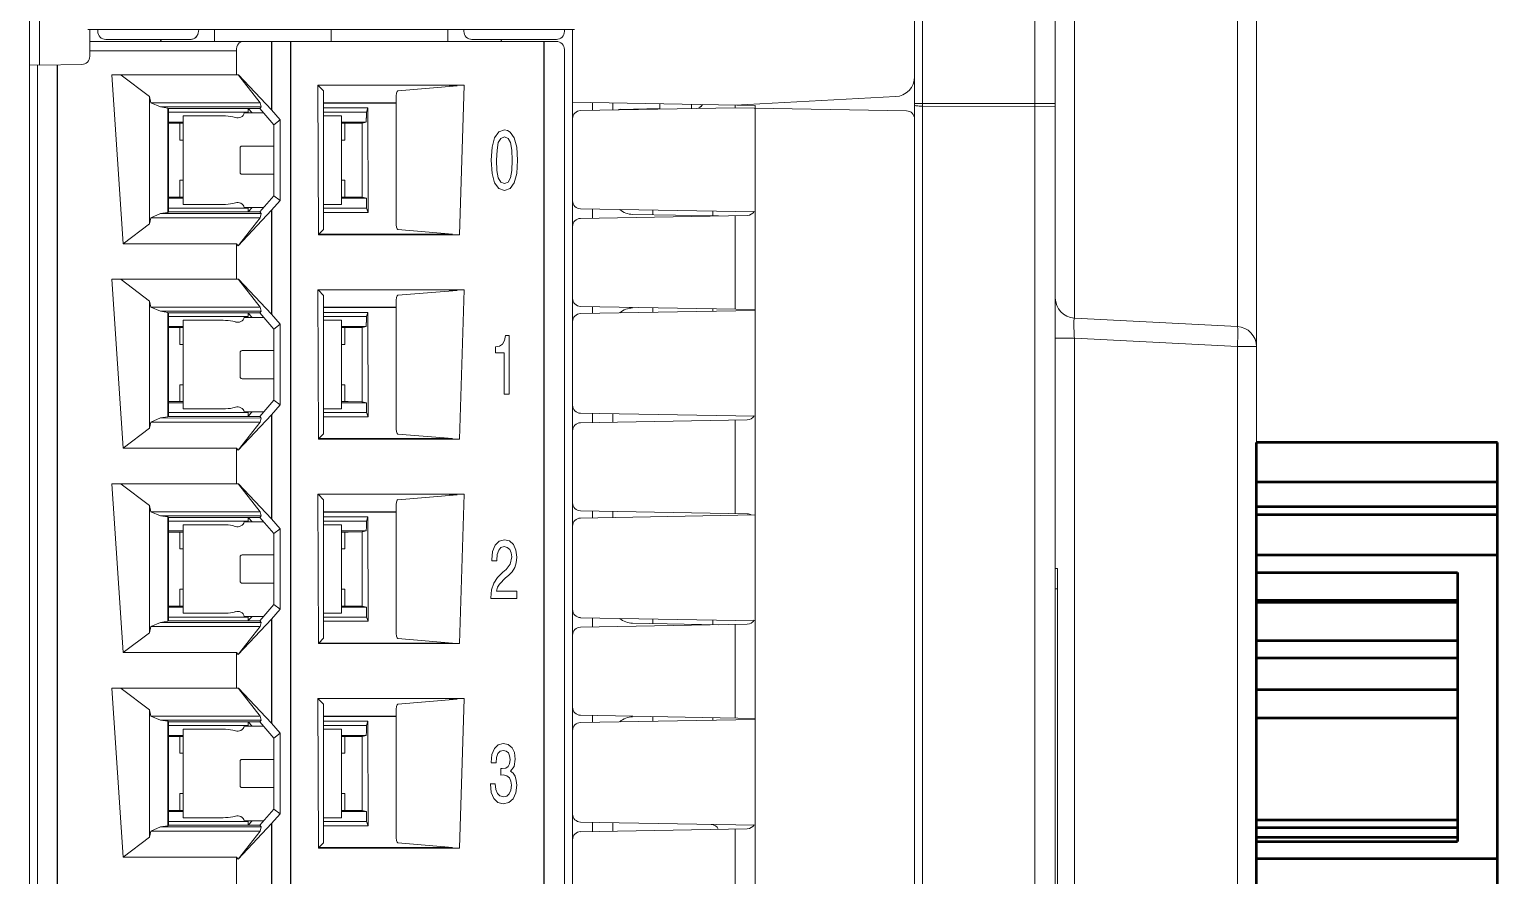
# Model space of a CAD drawing. Header units: inches. Extents: x 0 to 316, y -1 to 150.
# Drawn here: x 190.104 to 191.541, y 75.633 to 76.461 of the extents above; entities that cross this region are included whole.
import ezdxf
from ezdxf.enums import TextEntityAlignment as Align

# ---------------------------------------------------------------- set-up
doc = ezdxf.new("R2010")
doc.units = ezdxf.units.IN
doc.header["$MEASUREMENT"] = 0
doc.linetypes.add('DASHED', pattern=[0.75, 0.5, -0.25])
doc.styles.add('Calibri', font='calibri.ttf')

# ---------------------------------------------------------------- blocks, each defined once
blk = doc.blocks.new('AB 5069-ECR')
at = {"color": 7, "linetype": 'Continuous', "lineweight": 0}
for p, q in [((0, -2.5097), (0, 2.5097)), ((0.0077, 2.5097), (0.0077, 1.1933)), ((0.1378, -2.4494), (0.1378, 2.4494)), ((0.1565, 2.4491), (0.1565, 0.9833)), ((0.1177, 2.3802), (0.1177, 1.0416)), ((0.1177, 1.1931), (0.1177, 2.3802)), ((0.316, 2.3198), (0.316, 0.9749)), ((0.3346, 2.3198), (0.3346, -2.3198)), ((0.1378, 1.1931), (0, 1.1932)), ((0.0077, 1.1905), (0.0077, 1.1932)), ((0.0077, -2.4126), (0.0077, 1.1905)), ((0.1177, 1.1903), (0.0077, 1.1905)), ((0.1378, 1.1904), (0.1177, 1.1903)), ((0.1177, 1.1903), (0.1177, -2.4145)), ((0.316, 0.9749), (0.1565, 0.9833)), ((0.1378, 0.9636), (0.1565, 0.9636)), ((0.1565, 0.9636), (0.1565, -0.9636)), ((0.316, 0.9553), (0.1565, 0.9636)), ((0.316, 0.9553), (0.316, 0.1761)), ((0.3346, 0.9553), (0.316, 0.9553)), ((0.1398, 0.7382), (0.1378, 0.7382)), ((0.1398, 0.7382), (0.1398, -0.7382)), ((0.1398, 0.7185), (0.1378, 0.7185))]:
    blk.add_line(p, q, dxfattribs=at)
for centre, start, end in [((0.1575, 1.0029), 179.9976, 266.9999), ((0.315, 0.9553), 0, 87)]:
    blk.add_arc(centre, 0.0197, start, end, dxfattribs=at)
blk.add_open_spline([(0.1178, 1.1931), (0.1177, 1.1922), (0.1177, 1.1913), (0.1178, 1.1903)], degree=3, dxfattribs=at)
for points, knots in [([(0.0077, 1.1905), (0.0067, 1.1905), (0.0049, 1.1906), (0.0024, 1.1908), (0.001, 1.191), (0, 1.1914), (0, 1.1916)], [0, 0, 0, 0, 0.374896, 0.69364, 0.909185, 1, 1, 1, 1]), ([(0.1565, 0.9833), (0.1563, 0.9833), (0.1562, 0.9825), (0.1561, 0.9817), (0.156, 0.9797), (0.156, 0.9774), (0.156, 0.9744), (0.1562, 0.9698), (0.1563, 0.9661), (0.1565, 0.9636)], [0, 0, 0, 0, 0.020685, 0.07725, 0.169195, 0.293295, 0.444678, 0.61752, 1, 1, 1, 1]), ([(0.316, 0.9749), (0.3161, 0.9749), (0.3162, 0.9742), (0.3164, 0.9732), (0.3164, 0.9713), (0.3164, 0.969), (0.3164, 0.966), (0.3163, 0.9614), (0.3161, 0.9578), (0.316, 0.9553)], [0, 0, 0, 0, 0.021692, 0.0791, 0.17158, 0.295525, 0.446445, 0.618727, 1, 1, 1, 1])]:
    blk.add_open_spline(points, degree=3, knots=knots, dxfattribs=at)
blk = doc.blocks.new('AB 5069-Module Base')
at = {"color": 7, "linetype": 'Continuous', "lineweight": 0}
for p, q in [((0.8661, -0.0427), (0.8661, 2.5228)), ((0, -2.5441), (0, 1.5018)), ((0.01, 1.4862), (0.01, 1.2339)), ((0.5335, 1.261), (0.0571, 1.261)), ((0.0591, 1.2346), (0.0591, 1.261)), ((0.0669, 1.2591), (0.0669, 1.261)), ((0.0748, 1.2512), (0.1575, 1.2512)), ((0.1654, 1.2589), (0.1649, 1.2565)), ((0.1654, 1.2589), (0.1659, 1.261)), ((0.1811, 1.2492), (0.1811, 1.261)), ((0.2953, 1.2492), (0.2953, 1.261)), ((0.4094, 1.2492), (0.4094, 1.261)), ((0.4252, 1.261), (0.4252, 1.2591)), ((0.4331, 1.2512), (0.5157, 1.2512)), ((0.5236, 1.2591), (0.5236, 1.261)), ((0.5315, -2.7444), (0.5315, 1.261)), ((0.0591, 1.2492), (0.5157, 1.2492)), ((0.2028, 1.2402), (0.0591, 1.2402)), ((0.2027, 1.241), (0.2028, 1.2402)), ((0.2028, 1.2402), (0.2028, 1.2165)), ((0.5236, 1.2413), (0.5236, -2.3752)), ((0.01, 1.226), (0, 1.2262)), ((0.0079, -2.3752), (0.0079, 1.226)), ((0.01, 1.226), (0.01, 1.2339)), ((0.0513, 1.2267), (0.01, 1.226)), ((0.0806, 1.2165), (0.2028, 1.2165)), ((0.0917, 1.0513), (0.0806, 1.2165)), ((0.0898, 1.2162), (0.1175, 1.1953)), ((0.2028, 1.2165), (0.2048, 1.2166)), ((0.2259, 1.1892), (0.2046, 1.2162)), ((0.2048, 1.2166), (0.2368, 1.1823)), ((0.1175, 1.0708), (0.1175, 1.1953)), ((0.1175, 1.1953), (0.1189, 1.1892)), ((0.2824, 1.2063), (0.4254, 1.2063)), ((0.2828, 1.0601), (0.2824, 1.2063)), ((0.2829, 1.2059), (0.2879, 1.2008)), ((0.2879, 1.2008), (0.2879, 1.0653)), ((0.3588, 1.1931), (0.3588, 1.073)), ((0.3604, 1.2009), (0.4186, 1.2057)), ((0.4186, 1.2057), (0.4108, 1.2059)), ((0.4186, 1.2057), (0.4186, 1.2057)), ((0.4254, 1.2063), (0.421, 1.0601)), ((0.6906, 1.187), (0.8475, 1.1952)), ((0.2259, 1.1892), (0.1189, 1.1892)), ((0.1189, 1.1892), (0.1283, 1.1852)), ((0.134, 1.1852), (0.1283, 1.1852)), ((0.1283, 1.1852), (0.1355, 1.1841)), ((0.2269, 1.1852), (0.134, 1.1852)), ((0.1361, 1.1836), (0.1355, 1.1841)), ((0.1355, 1.1841), (0.1355, 1.082)), ((0.1361, 1.1836), (0.2256, 1.1836)), ((0.1361, 1.0824), (0.1361, 1.1836)), ((0.2142, 1.18), (0.1361, 1.18)), ((0.2292, 1.1793), (0.2104, 1.1793)), ((0.2179, 1.1793), (0.2142, 1.1835)), ((0.2142, 1.1835), (0.2142, 1.18)), ((0.2256, 1.1836), (0.2269, 1.1852)), ((0.2391, 1.1677), (0.2256, 1.1836)), ((0.2269, 1.1852), (0.2259, 1.1892)), ((0.2454, 1.1725), (0.2368, 1.1823)), ((0.3588, 1.1892), (0.2879, 1.1892)), ((0.3588, 1.1888), (0.2879, 1.1888)), ((0.2879, 1.1842), (0.3313, 1.1842)), ((0.3298, 1.18), (0.2879, 1.18)), ((0.3298, 1.18), (0.3313, 1.1842)), ((0.3298, 1.1743), (0.3298, 1.18)), ((0.3313, 1.1842), (0.3315, 1.082)), ((0.5315, 1.1898), (0.7102, 1.1867)), ((0.5392, 1.1816), (0.6906, 1.1843)), ((0.5512, 1.1818), (0.5512, 1.1894)), ((0.5709, 1.1891), (0.5709, 1.1822)), ((0.5786, 1.1828), (0.6169, 1.1835)), ((0.6169, 1.183), (0.6169, 1.1883)), ((0.648, 1.1835), (0.648, 1.1878)), ((0.6579, 1.1862), (0.6577, 1.1861)), ((0.6906, 1.1843), (0.6906, 1.1867)), ((0.6906, 1.1843), (0.8584, 1.1813)), ((0.7102, -2.3206), (0.7102, 1.1867)), ((0.1504, 1.1704), (0.1361, 1.1704)), ((0.1361, 1.1693), (0.1441, 1.1693)), ((0.1504, 1.1693), (0.1472, 1.1693)), ((0.1472, 1.1693), (0.1472, 1.1528)), ((0.1504, 1.1761), (0.1506, 1.1764)), ((0.1504, 1.09), (0.1504, 1.1761)), ((0.1896, 1.1764), (0.1506, 1.1764)), ((0.2391, 1.1677), (0.2454, 1.1725)), ((0.2391, 1.0983), (0.2391, 1.1677)), ((0.2454, 1.1725), (0.2453, 1.0937)), ((0.3053, 1.1764), (0.2879, 1.1764)), ((0.3053, 1.1764), (0.3055, 1.1761)), ((0.3055, 1.1761), (0.3055, 1.09)), ((0.3296, 1.1704), (0.3055, 1.1704)), ((0.3087, 1.1693), (0.3055, 1.1693)), ((0.3087, 1.1693), (0.3087, 1.1528)), ((0.3118, 1.1693), (0.3255, 1.1694)), ((0.3255, 1.1694), (0.3296, 1.1704)), ((0.3255, 1.0968), (0.3255, 1.1694)), ((0.1472, 1.1528), (0.1504, 1.1528)), ((0.3055, 1.1528), (0.3087, 1.1528)), ((0.4553, 1.155), (0.4528, 1.1458)), ((0.4593, 1.1607), (0.4553, 1.155)), ((0.4576, 1.143), (0.4589, 1.1502)), ((0.4589, 1.1502), (0.4613, 1.1544)), ((0.4649, 1.1626), (0.4593, 1.1607)), ((0.4613, 1.1544), (0.4649, 1.1559)), ((0.4678, 1.1621), (0.4649, 1.1626)), ((0.4649, 1.1559), (0.4684, 1.1544)), ((0.4704, 1.1606), (0.4678, 1.1621)), ((0.4684, 1.1544), (0.4708, 1.1502)), ((0.4744, 1.155), (0.4704, 1.1606)), ((0.4708, 1.1502), (0.4721, 1.143)), ((0.4769, 1.1458), (0.4744, 1.155)), ((0.2063, 1.145), (0.2063, 1.1212)), ((0.2391, 1.1469), (0.2082, 1.1469)), ((0.4528, 1.1458), (0.452, 1.133)), ((0.4572, 1.133), (0.4576, 1.143)), ((0.4721, 1.143), (0.4725, 1.133)), ((0.4777, 1.133), (0.4769, 1.1458)), ((0.452, 1.133), (0.4528, 1.1201)), ((0.4575, 1.1229), (0.4572, 1.133)), ((0.4589, 1.1159), (0.4575, 1.1229)), ((0.4721, 1.1229), (0.4708, 1.1159)), ((0.4725, 1.133), (0.4721, 1.1229)), ((0.4769, 1.1201), (0.4777, 1.133)), ((0.1472, 1.1134), (0.1504, 1.1134)), ((0.1472, 1.1134), (0.1472, 1.0969)), ((0.2391, 1.1193), (0.2082, 1.1193)), ((0.3087, 1.1134), (0.3055, 1.1134)), ((0.3087, 1.0969), (0.3087, 1.1134)), ((0.4528, 1.1201), (0.4553, 1.1109)), ((0.4553, 1.1109), (0.4593, 1.1053)), ((0.4613, 1.1116), (0.4589, 1.1159)), ((0.4649, 1.1103), (0.4613, 1.1116)), ((0.4684, 1.1116), (0.4649, 1.1103)), ((0.4708, 1.1159), (0.4684, 1.1116)), ((0.4704, 1.1053), (0.4744, 1.1109)), ((0.4744, 1.1109), (0.4769, 1.1201)), ((0.1361, 1.0969), (0.1441, 1.0969)), ((0.1504, 1.0958), (0.1361, 1.0958)), ((0.1472, 1.0969), (0.1504, 1.0969)), ((0.2256, 1.0824), (0.2391, 1.0983)), ((0.2368, 1.0841), (0.2453, 1.0937)), ((0.2453, 1.0937), (0.2391, 1.0983)), ((0.3055, 1.0969), (0.3087, 1.0969)), ((0.3298, 1.0958), (0.3055, 1.0958)), ((0.3118, 1.0969), (0.3255, 1.0968)), ((0.3255, 1.0968), (0.3298, 1.0958)), ((0.4593, 1.1053), (0.4649, 1.1035)), ((0.4649, 1.1035), (0.4704, 1.1053)), ((0.1283, 1.0809), (0.1189, 1.0768)), ((0.1283, 1.0809), (0.1355, 1.082)), ((0.2269, 1.0808), (0.1283, 1.0809)), ((0.1355, 1.082), (0.1361, 1.0824)), ((0.2142, 1.0861), (0.1361, 1.0861)), ((0.1361, 1.0824), (0.2256, 1.0824)), ((0.1506, 1.0898), (0.1504, 1.09)), ((0.1506, 1.0898), (0.1896, 1.0898)), ((0.2042, 1.0494), (0.2368, 1.0841)), ((0.2293, 1.0868), (0.2104, 1.0868)), ((0.2142, 1.0826), (0.2179, 1.0868)), ((0.2142, 1.0861), (0.2142, 1.0826)), ((0.2256, 1.0824), (0.2269, 1.0808)), ((0.2269, 1.0808), (0.2259, 1.0768)), ((0.3053, 1.0898), (0.2879, 1.0898)), ((0.33, 1.0861), (0.2879, 1.0861)), ((0.3315, 1.082), (0.2879, 1.082)), ((0.3055, 1.09), (0.3053, 1.0898)), ((0.33, 1.0861), (0.33, 1.0918)), ((0.33, 1.0861), (0.3315, 1.082)), ((0.7102, 1.0825), (0.5392, 1.0855)), ((0.5392, 1.0761), (0.7025, 1.079)), ((0.5512, 1.0764), (0.5512, 1.0853)), ((0.5902, 1.08), (0.6744, 1.0785)), ((0.6102, 1.0843), (0.6102, 1.0796)), ((0.6689, 1.0784), (0.6689, 1.0832)), ((0.6906, 1.0788), (0.6906, 0.9873)), ((0.1175, 1.0708), (0.0917, 1.0513)), ((0.1189, 1.0768), (0.1175, 1.0708)), ((0.1189, 1.0768), (0.2259, 1.0768)), ((0.2259, 1.0768), (0.2042, 1.0494)), ((0.2834, 1.0607), (0.2879, 1.0653)), ((0.4142, 1.0607), (0.3604, 1.0651)), ((0.0917, 1.0513), (0.2028, 1.0513)), ((0.2042, 1.0494), (0.2028, 1.0513)), ((0.2028, 1.0513), (0.2028, 1.0165)), ((0.2828, 1.0601), (0.421, 1.0601)), ((0.4113, 1.0607), (0.2834, 1.0607)), ((0.0806, 1.0165), (0.2028, 1.0165)), ((0.0917, 0.8513), (0.0806, 1.0165)), ((0.0898, 1.0162), (0.1175, 0.9953)), ((0.2028, 1.0165), (0.2048, 1.0166)), ((0.2259, 0.9892), (0.2046, 1.0162)), ((0.2048, 1.0166), (0.2368, 0.9823)), ((0.2824, 1.0063), (0.4254, 1.0063)), ((0.2828, 0.8601), (0.2824, 1.0063)), ((0.2829, 1.0059), (0.2879, 1.0008)), ((0.4186, 1.0057), (0.4108, 1.0059)), ((0.4254, 1.0063), (0.421, 0.8601)), ((0.1175, 0.8708), (0.1175, 0.9953)), ((0.1175, 0.9953), (0.1189, 0.9892)), ((0.2879, 0.8653), (0.2879, 1.0008)), ((0.3588, 0.9931), (0.3588, 0.873)), ((0.3604, 1.0009), (0.4186, 1.0057)), ((0.4186, 1.0057), (0.4186, 1.0057)), ((0.2259, 0.9892), (0.1189, 0.9892)), ((0.1189, 0.9892), (0.1283, 0.9852)), ((0.1283, 0.9852), (0.134, 0.9852)), ((0.1283, 0.9852), (0.1355, 0.9841)), ((0.134, 0.9852), (0.2269, 0.9852)), ((0.1361, 0.9836), (0.1355, 0.9841)), ((0.1355, 0.9841), (0.1355, 0.882)), ((0.1361, 0.9836), (0.2256, 0.9836)), ((0.1361, 0.8824), (0.1361, 0.9836)), ((0.2142, 0.98), (0.1361, 0.98)), ((0.2292, 0.9793), (0.2104, 0.9793)), ((0.2179, 0.9793), (0.2142, 0.9835)), ((0.2142, 0.9835), (0.2142, 0.98)), ((0.2256, 0.9836), (0.2269, 0.9852)), ((0.2391, 0.9677), (0.2256, 0.9836)), ((0.2269, 0.9852), (0.2259, 0.9892)), ((0.2454, 0.9725), (0.2368, 0.9823)), ((0.2879, 0.9892), (0.3588, 0.9892)), ((0.2879, 0.9888), (0.3588, 0.9888)), ((0.2879, 0.9842), (0.3313, 0.9842)), ((0.3298, 0.98), (0.2879, 0.98)), ((0.3298, 0.98), (0.3313, 0.9842)), ((0.3298, 0.9743), (0.3298, 0.98)), ((0.3313, 0.9842), (0.3315, 0.882)), ((0.7102, 0.987), (0.5392, 0.99)), ((0.7102, 0.986), (0.5392, 0.983)), ((0.5512, 0.9832), (0.5512, 0.9898)), ((0.6102, 0.9888), (0.6102, 0.9843)), ((0.6689, 0.9853), (0.6689, 0.9877)), ((0.1504, 0.9704), (0.1361, 0.9704)), ((0.1361, 0.9693), (0.1441, 0.9693)), ((0.1504, 0.9693), (0.1472, 0.9693)), ((0.1472, 0.9693), (0.1472, 0.9528)), ((0.1504, 0.9761), (0.1506, 0.9764)), ((0.1504, 0.89), (0.1504, 0.9761)), ((0.1896, 0.9764), (0.1506, 0.9764)), ((0.2391, 0.9677), (0.2454, 0.9725)), ((0.2391, 0.8983), (0.2391, 0.9677)), ((0.2454, 0.9725), (0.2453, 0.8937)), ((0.3053, 0.9764), (0.2879, 0.9764)), ((0.3053, 0.9764), (0.3055, 0.9761)), ((0.3055, 0.9761), (0.3055, 0.89)), ((0.3296, 0.9704), (0.3055, 0.9704)), ((0.3055, 0.9693), (0.3087, 0.9693)), ((0.3087, 0.9693), (0.3087, 0.9528)), ((0.3118, 0.9693), (0.3255, 0.9694)), ((0.3255, 0.9694), (0.3296, 0.9704)), ((0.3255, 0.9698), (0.3255, 0.9528)), ((0.1472, 0.9528), (0.1504, 0.9528)), ((0.3055, 0.9528), (0.3087, 0.9528)), ((0.3255, 0.9528), (0.3255, 0.9136)), ((0.46, 0.9512), (0.456, 0.9506)), ((0.456, 0.9506), (0.456, 0.9447)), ((0.463, 0.9532), (0.46, 0.9512)), ((0.4649, 0.9565), (0.463, 0.9532)), ((0.4658, 0.9616), (0.4649, 0.9565)), ((0.4695, 0.9616), (0.4658, 0.9616)), ((0.4695, 0.9041), (0.4695, 0.9616)), ((0.2063, 0.945), (0.2063, 0.9212)), ((0.2391, 0.9469), (0.2082, 0.9469)), ((0.456, 0.9447), (0.4646, 0.9447)), ((0.4646, 0.9447), (0.4646, 0.9041)), ((0.1472, 0.9134), (0.1504, 0.9134)), ((0.1472, 0.9134), (0.1472, 0.8969)), ((0.2391, 0.9193), (0.2082, 0.9193)), ((0.3055, 0.9134), (0.3087, 0.9134)), ((0.3087, 0.9134), (0.3087, 0.8969)), ((0.3255, 0.9136), (0.3256, 0.8964)), ((0.1361, 0.8969), (0.1441, 0.8969)), ((0.1504, 0.8958), (0.1361, 0.8958)), ((0.1472, 0.8969), (0.1504, 0.8969)), ((0.2256, 0.8824), (0.2391, 0.8983)), ((0.2368, 0.8841), (0.2453, 0.8937)), ((0.2453, 0.8937), (0.2391, 0.8983)), ((0.3055, 0.8969), (0.3087, 0.8969)), ((0.3298, 0.8958), (0.3055, 0.8958)), ((0.3118, 0.8969), (0.3255, 0.8968)), ((0.3255, 0.8968), (0.3298, 0.8958)), ((0.33, 0.8861), (0.33, 0.8918)), ((0.4646, 0.9041), (0.4695, 0.9041)), ((0.1189, 0.8768), (0.1175, 0.8708)), ((0.1283, 0.8809), (0.1189, 0.8768)), ((0.1189, 0.8768), (0.2259, 0.8768)), ((0.1283, 0.8809), (0.1355, 0.882)), ((0.2269, 0.8808), (0.1283, 0.8809)), ((0.1355, 0.882), (0.1361, 0.8824)), ((0.2142, 0.8861), (0.1361, 0.8861)), ((0.1361, 0.8824), (0.2256, 0.8824)), ((0.1506, 0.8898), (0.1504, 0.89)), ((0.1506, 0.8898), (0.1896, 0.8898)), ((0.2042, 0.8494), (0.2368, 0.8841)), ((0.2259, 0.8768), (0.2042, 0.8494)), ((0.2293, 0.8868), (0.2104, 0.8868)), ((0.2142, 0.8826), (0.2179, 0.8868)), ((0.2142, 0.8861), (0.2142, 0.8826)), ((0.2256, 0.8824), (0.2269, 0.8808)), ((0.2269, 0.8808), (0.2259, 0.8768)), ((0.3053, 0.8898), (0.2879, 0.8898)), ((0.33, 0.8861), (0.2879, 0.8861)), ((0.3315, 0.882), (0.2879, 0.882)), ((0.3055, 0.89), (0.3053, 0.8898)), ((0.3315, 0.882), (0.33, 0.8861)), ((0.7102, 0.8825), (0.5392, 0.8855)), ((0.7025, 0.879), (0.5392, 0.8761)), ((0.5512, 0.8763), (0.5512, 0.8853)), ((0.5709, 0.8849), (0.5709, 0.8767)), ((0.6906, 0.8788), (0.6906, 0.7873)), ((0.1175, 0.8708), (0.0917, 0.8513)), ((0.2834, 0.8607), (0.2879, 0.8653)), ((0.4142, 0.8607), (0.3604, 0.8651)), ((0.0917, 0.8513), (0.2028, 0.8513)), ((0.2042, 0.8494), (0.2028, 0.8513)), ((0.2028, 0.8513), (0.2028, 0.8165)), ((0.2828, 0.8601), (0.421, 0.8601)), ((0.4113, 0.8607), (0.2834, 0.8607)), ((0.0806, 0.8165), (0.2028, 0.8165)), ((0.0917, 0.6513), (0.0806, 0.8165)), ((0.0898, 0.8162), (0.1175, 0.7953)), ((0.2028, 0.8165), (0.2048, 0.8166)), ((0.2259, 0.7892), (0.2046, 0.8162)), ((0.2048, 0.8166), (0.2368, 0.7823)), ((0.2824, 0.8063), (0.4254, 0.8063)), ((0.2828, 0.6601), (0.2824, 0.8063)), ((0.2829, 0.8059), (0.2879, 0.8008)), ((0.3604, 0.8009), (0.4186, 0.8057)), ((0.4186, 0.8057), (0.4108, 0.8059)), ((0.4186, 0.8057), (0.4186, 0.8057)), ((0.4254, 0.8063), (0.421, 0.6601)), ((0.1175, 0.7953), (0.1189, 0.7892)), ((0.1175, 0.6708), (0.1175, 0.7953)), ((0.2879, 0.8008), (0.2879, 0.6653)), ((0.3588, 0.7931), (0.3588, 0.673)), ((0.2259, 0.7892), (0.1189, 0.7892)), ((0.1189, 0.7892), (0.1283, 0.7852)), ((0.134, 0.7852), (0.1283, 0.7852)), ((0.1283, 0.7852), (0.1355, 0.7841)), ((0.2269, 0.7852), (0.134, 0.7852)), ((0.1361, 0.7836), (0.1355, 0.7841)), ((0.1355, 0.7841), (0.1355, 0.682)), ((0.1361, 0.7836), (0.2256, 0.7836)), ((0.1361, 0.6824), (0.1361, 0.7836)), ((0.2142, 0.78), (0.1361, 0.78)), ((0.1504, 0.7761), (0.1506, 0.7764)), ((0.1504, 0.69), (0.1504, 0.7761)), ((0.1896, 0.7764), (0.1506, 0.7764)), ((0.2292, 0.7793), (0.2104, 0.7793)), ((0.2179, 0.7793), (0.2142, 0.7835)), ((0.2142, 0.7835), (0.2142, 0.78)), ((0.2256, 0.7836), (0.2269, 0.7852)), ((0.2391, 0.7677), (0.2256, 0.7836)), ((0.2269, 0.7852), (0.2259, 0.7892)), ((0.2454, 0.7725), (0.2368, 0.7823)), ((0.3588, 0.7892), (0.2879, 0.7892)), ((0.2879, 0.7888), (0.3588, 0.7888)), ((0.2879, 0.7842), (0.3313, 0.7842)), ((0.3298, 0.78), (0.2879, 0.78)), ((0.3053, 0.7764), (0.2879, 0.7764)), ((0.3053, 0.7764), (0.3055, 0.7761)), ((0.3055, 0.7761), (0.3055, 0.69)), ((0.3298, 0.78), (0.3313, 0.7842)), ((0.3298, 0.7743), (0.3298, 0.78)), ((0.3313, 0.7842), (0.3315, 0.682)), ((0.5392, 0.79), (0.7025, 0.7871)), ((0.7102, 0.786), (0.5392, 0.783)), ((0.5512, 0.7832), (0.5512, 0.7898)), ((0.5709, 0.7894), (0.5709, 0.7836)), ((0.1504, 0.7704), (0.1361, 0.7704)), ((0.1361, 0.7693), (0.1441, 0.7693)), ((0.1504, 0.7693), (0.1472, 0.7693)), ((0.1472, 0.7693), (0.1472, 0.7528)), ((0.2391, 0.7677), (0.2454, 0.7725)), ((0.2391, 0.6983), (0.2391, 0.7677)), ((0.2454, 0.7725), (0.2453, 0.6937)), ((0.3296, 0.7704), (0.3055, 0.7704)), ((0.3087, 0.7693), (0.3055, 0.7693)), ((0.3087, 0.7693), (0.3087, 0.7528)), ((0.3118, 0.7693), (0.3255, 0.7694)), ((0.3255, 0.7694), (0.3295, 0.7704)), ((0.3255, 0.6968), (0.3255, 0.7694)), ((0.3296, 0.7704), (0.3298, 0.7743)), ((0.3296, 0.7704), (0.3296, 0.7704)), ((0.4648, 0.7618), (0.4597, 0.7604)), ((0.4698, 0.7606), (0.4648, 0.7618)), ((0.1472, 0.7528), (0.1504, 0.7528)), ((0.3055, 0.7528), (0.3087, 0.7528)), ((0.4533, 0.7503), (0.4524, 0.7421)), ((0.4558, 0.7566), (0.4533, 0.7503)), ((0.4597, 0.7604), (0.4558, 0.7566)), ((0.4573, 0.7418), (0.4578, 0.7474)), ((0.4578, 0.7474), (0.4593, 0.7515)), ((0.4593, 0.7515), (0.4615, 0.7541)), ((0.4615, 0.7541), (0.4646, 0.755)), ((0.4646, 0.755), (0.4676, 0.7543)), ((0.4676, 0.7543), (0.47, 0.7521)), ((0.4737, 0.7571), (0.4698, 0.7606)), ((0.47, 0.7521), (0.4714, 0.7489)), ((0.4714, 0.7489), (0.472, 0.7449)), ((0.4761, 0.7517), (0.4737, 0.7571)), ((0.477, 0.7448), (0.4761, 0.7517)), ((0.2063, 0.745), (0.2063, 0.7212)), ((0.2391, 0.7469), (0.2082, 0.7469)), ((0.4524, 0.7421), (0.4524, 0.7411)), ((0.4524, 0.7411), (0.4573, 0.7411)), ((0.4573, 0.7411), (0.4573, 0.7418)), ((0.4706, 0.7379), (0.4665, 0.7327)), ((0.472, 0.7449), (0.4706, 0.7379)), ((0.4725, 0.7304), (0.4751, 0.7345)), ((0.4751, 0.7345), (0.4765, 0.7392)), ((0.4765, 0.7392), (0.477, 0.7448)), ((0.2391, 0.7193), (0.2082, 0.7193)), ((0.4544, 0.7194), (0.4523, 0.7129)), ((0.4581, 0.7249), (0.4544, 0.7194)), ((0.458, 0.7152), (0.4599, 0.7184)), ((0.4634, 0.73), (0.4581, 0.7249)), ((0.4599, 0.7184), (0.4659, 0.7244)), ((0.4665, 0.7327), (0.4634, 0.73)), ((0.4659, 0.7244), (0.469, 0.7268)), ((0.469, 0.7268), (0.4725, 0.7304)), ((0.1504, 0.7134), (0.1472, 0.7134)), ((0.1472, 0.7134), (0.1472, 0.6969)), ((0.3087, 0.7134), (0.3055, 0.7134)), ((0.3087, 0.6969), (0.3087, 0.7134)), ((0.4523, 0.7129), (0.4516, 0.7049)), ((0.4516, 0.7049), (0.4516, 0.7044)), ((0.4516, 0.7044), (0.477, 0.7044)), ((0.457, 0.7115), (0.458, 0.7152)), ((0.477, 0.7115), (0.457, 0.7115)), ((0.477, 0.7044), (0.477, 0.7115)), ((0.1361, 0.6969), (0.1441, 0.6969)), ((0.1504, 0.6958), (0.1361, 0.6958)), ((0.1472, 0.6969), (0.1504, 0.6969)), ((0.1506, 0.6898), (0.1504, 0.69)), ((0.1506, 0.6898), (0.1896, 0.6898)), ((0.2256, 0.6824), (0.2391, 0.6983)), ((0.2368, 0.6841), (0.2453, 0.6937)), ((0.2453, 0.6937), (0.2391, 0.6983)), ((0.3053, 0.6898), (0.2879, 0.6898)), ((0.3055, 0.69), (0.3053, 0.6898)), ((0.3055, 0.6969), (0.3087, 0.6969)), ((0.3298, 0.6958), (0.3055, 0.6958)), ((0.3118, 0.6969), (0.3255, 0.6968)), ((0.3255, 0.6968), (0.3298, 0.6958)), ((0.33, 0.6861), (0.33, 0.6918)), ((0.1189, 0.6768), (0.1175, 0.6708)), ((0.1283, 0.6809), (0.1189, 0.6768)), ((0.1189, 0.6768), (0.2259, 0.6768)), ((0.1283, 0.6809), (0.1355, 0.682)), ((0.2269, 0.6808), (0.1283, 0.6809)), ((0.1355, 0.682), (0.1361, 0.6824)), ((0.2142, 0.6861), (0.1361, 0.6861)), ((0.1361, 0.6824), (0.2256, 0.6824)), ((0.2042, 0.6494), (0.2368, 0.6841)), ((0.2259, 0.6768), (0.2042, 0.6494)), ((0.2293, 0.6868), (0.2104, 0.6868)), ((0.2142, 0.6826), (0.2179, 0.6868)), ((0.2142, 0.6861), (0.2142, 0.6826)), ((0.2256, 0.6824), (0.2269, 0.6808)), ((0.2269, 0.6808), (0.2259, 0.6768)), ((0.33, 0.6861), (0.2879, 0.6861)), ((0.3315, 0.682), (0.2879, 0.682)), ((0.33, 0.6861), (0.3315, 0.682)), ((0.7102, 0.6825), (0.5392, 0.6855)), ((0.5392, 0.6761), (0.7025, 0.679)), ((0.5512, 0.6763), (0.5512, 0.6853)), ((0.5902, 0.68), (0.6746, 0.6785)), ((0.6102, 0.6842), (0.6102, 0.6796)), ((0.6689, 0.6784), (0.6689, 0.6832)), ((0.6906, 0.6788), (0.6906, 0.5873)), ((0.1175, 0.6708), (0.0917, 0.6513)), ((0.2834, 0.6607), (0.2879, 0.6653)), ((0.4142, 0.6607), (0.3604, 0.6651)), ((0.0917, 0.6513), (0.2028, 0.6513)), ((0.2042, 0.6494), (0.2028, 0.6513)), ((0.2028, 0.6513), (0.2028, 0.6165)), ((0.2828, 0.6601), (0.421, 0.6601)), ((0.4113, 0.6607), (0.2834, 0.6607)), ((0.0806, 0.6165), (0.2028, 0.6165)), ((0.0917, 0.4513), (0.0806, 0.6165)), ((0.0898, 0.6162), (0.1175, 0.5953)), ((0.2028, 0.6165), (0.2048, 0.6166)), ((0.2259, 0.5892), (0.2046, 0.6162)), ((0.2048, 0.6166), (0.2368, 0.5823)), ((0.2824, 0.6063), (0.4254, 0.6063)), ((0.2828, 0.4601), (0.2824, 0.6063)), ((0.2829, 0.6059), (0.2879, 0.6008)), ((0.3604, 0.6009), (0.4186, 0.6057)), ((0.4186, 0.6057), (0.4108, 0.6059)), ((0.4186, 0.6057), (0.4186, 0.6057)), ((0.4254, 0.6063), (0.421, 0.4601)), ((0.1175, 0.5953), (0.1189, 0.5892)), ((0.1175, 0.4708), (0.1175, 0.5953)), ((0.2259, 0.5892), (0.1189, 0.5892)), ((0.1189, 0.5892), (0.1283, 0.5852)), ((0.2269, 0.5852), (0.2259, 0.5892)), ((0.2879, 0.6008), (0.2879, 0.4653)), ((0.3588, 0.5892), (0.2879, 0.5892)), ((0.3588, 0.5931), (0.3588, 0.473)), ((0.7102, 0.587), (0.5392, 0.59)), ((0.5512, 0.5832), (0.5512, 0.5898)), ((0.134, 0.5852), (0.1283, 0.5852)), ((0.1283, 0.5852), (0.1355, 0.5841)), ((0.2269, 0.5852), (0.134, 0.5852)), ((0.1361, 0.5836), (0.1355, 0.5841)), ((0.1355, 0.5841), (0.1355, 0.482)), ((0.1361, 0.5836), (0.2256, 0.5836)), ((0.1361, 0.4824), (0.1361, 0.5836)), ((0.2142, 0.58), (0.1361, 0.58)), ((0.1504, 0.5761), (0.1506, 0.5764)), ((0.1504, 0.49), (0.1504, 0.5761)), ((0.1896, 0.5764), (0.1506, 0.5764)), ((0.2292, 0.5793), (0.2104, 0.5793)), ((0.2179, 0.5793), (0.2142, 0.5835)), ((0.2142, 0.5835), (0.2142, 0.58)), ((0.2256, 0.5836), (0.2269, 0.5852)), ((0.2391, 0.5677), (0.2256, 0.5836)), ((0.2454, 0.5725), (0.2368, 0.5823)), ((0.2879, 0.5888), (0.3588, 0.5888)), ((0.2879, 0.5842), (0.3313, 0.5842)), ((0.3298, 0.58), (0.2879, 0.58)), ((0.3053, 0.5764), (0.2879, 0.5764)), ((0.3053, 0.5764), (0.3055, 0.5761)), ((0.3055, 0.5761), (0.3055, 0.49)), ((0.3298, 0.58), (0.3313, 0.5842)), ((0.3298, 0.5743), (0.3298, 0.58)), ((0.3313, 0.5842), (0.3315, 0.482)), ((0.7102, 0.586), (0.5392, 0.583)), ((0.6102, 0.5887), (0.6102, 0.5842)), ((0.6689, 0.5853), (0.6689, 0.5877)), ((0.1504, 0.5704), (0.1361, 0.5704)), ((0.1361, 0.5693), (0.1441, 0.5693)), ((0.1504, 0.5693), (0.1472, 0.5693)), ((0.1472, 0.5693), (0.1472, 0.5528)), ((0.2391, 0.5677), (0.2454, 0.5725)), ((0.2391, 0.4983), (0.2391, 0.5677)), ((0.2454, 0.5725), (0.2453, 0.4937)), ((0.3296, 0.5704), (0.3055, 0.5704)), ((0.3087, 0.5693), (0.3055, 0.5693)), ((0.3087, 0.5693), (0.3087, 0.5528)), ((0.3118, 0.5693), (0.3255, 0.5694)), ((0.3255, 0.5694), (0.3296, 0.5704)), ((0.3255, 0.4968), (0.3255, 0.5694)), ((0.3296, 0.5704), (0.3298, 0.5743)), ((0.4588, 0.5611), (0.4551, 0.5574)), ((0.4636, 0.5624), (0.4588, 0.5611)), ((0.4686, 0.5613), (0.4636, 0.5624)), ((0.4724, 0.5583), (0.4686, 0.5613)), ((0.1472, 0.5528), (0.1504, 0.5528)), ((0.2391, 0.5469), (0.2082, 0.5469)), ((0.3055, 0.5528), (0.3087, 0.5528)), ((0.4527, 0.5516), (0.4519, 0.5439)), ((0.4551, 0.5574), (0.4527, 0.5516)), ((0.4567, 0.5435), (0.4571, 0.5488)), ((0.4571, 0.5488), (0.4584, 0.5525)), ((0.4584, 0.5525), (0.4607, 0.5548)), ((0.4607, 0.5548), (0.4638, 0.5557)), ((0.4638, 0.5557), (0.4666, 0.555)), ((0.4666, 0.555), (0.4687, 0.5533)), ((0.4687, 0.5533), (0.4699, 0.5505)), ((0.4699, 0.5505), (0.4704, 0.5467)), ((0.4704, 0.5467), (0.4699, 0.5425)), ((0.4747, 0.5535), (0.4724, 0.5583)), ((0.4743, 0.54), (0.4755, 0.547)), ((0.4755, 0.547), (0.4747, 0.5535)), ((0.2063, 0.545), (0.2063, 0.5212)), ((0.4519, 0.5435), (0.4567, 0.5435)), ((0.4628, 0.5378), (0.4612, 0.5379)), ((0.4612, 0.5379), (0.4612, 0.5314)), ((0.4612, 0.5314), (0.4639, 0.5316)), ((0.4661, 0.5383), (0.4628, 0.5378)), ((0.4639, 0.5316), (0.4672, 0.5309)), ((0.4685, 0.5398), (0.4661, 0.5383)), ((0.4699, 0.5425), (0.4685, 0.5398)), ((0.4709, 0.5355), (0.4743, 0.54)), ((0.4734, 0.5333), (0.4709, 0.5355)), ((0.4754, 0.5303), (0.4734, 0.5333)), ((0.2391, 0.5193), (0.2082, 0.5193)), ((0.4559, 0.5229), (0.451, 0.5229)), ((0.4511, 0.5225), (0.4519, 0.5145)), ((0.4565, 0.5175), (0.4559, 0.5229)), ((0.4581, 0.5135), (0.4565, 0.5175)), ((0.4672, 0.5309), (0.4697, 0.5289)), ((0.4697, 0.5289), (0.4712, 0.5257)), ((0.4717, 0.5215), (0.4711, 0.5167)), ((0.4712, 0.5257), (0.4717, 0.5215)), ((0.4765, 0.5263), (0.4754, 0.5303)), ((0.4759, 0.514), (0.4769, 0.5215)), ((0.4769, 0.5215), (0.4765, 0.5263)), ((0.1504, 0.5134), (0.1472, 0.5134)), ((0.1472, 0.5134), (0.1472, 0.4969)), ((0.3087, 0.5134), (0.3055, 0.5134)), ((0.3087, 0.4969), (0.3087, 0.5134)), ((0.4519, 0.5145), (0.4544, 0.5085)), ((0.4544, 0.5085), (0.4584, 0.5047)), ((0.4605, 0.5111), (0.4581, 0.5135)), ((0.4584, 0.5047), (0.4636, 0.5033)), ((0.4639, 0.5102), (0.4605, 0.5111)), ((0.4636, 0.5033), (0.4691, 0.5047)), ((0.4671, 0.511), (0.4639, 0.5102)), ((0.4696, 0.5132), (0.4671, 0.511)), ((0.4691, 0.5047), (0.4733, 0.5084)), ((0.4711, 0.5167), (0.4696, 0.5132)), ((0.4733, 0.5084), (0.4759, 0.514)), ((0.1361, 0.4969), (0.1441, 0.4969)), ((0.1504, 0.4958), (0.1361, 0.4958)), ((0.1472, 0.4969), (0.1504, 0.4969)), ((0.1506, 0.4898), (0.1504, 0.49)), ((0.1506, 0.4898), (0.1896, 0.4898)), ((0.2256, 0.4824), (0.2391, 0.4983)), ((0.2368, 0.4841), (0.2453, 0.4937)), ((0.2453, 0.4937), (0.2391, 0.4983)), ((0.2879, 0.4898), (0.3053, 0.4898)), ((0.3055, 0.49), (0.3053, 0.4898)), ((0.3055, 0.4969), (0.3087, 0.4969)), ((0.3298, 0.4958), (0.3055, 0.4958)), ((0.3118, 0.4969), (0.3255, 0.4968)), ((0.3255, 0.4968), (0.3298, 0.4958)), ((0.33, 0.4861), (0.33, 0.4918)), ((0.1189, 0.4768), (0.1175, 0.4708)), ((0.1283, 0.4809), (0.1189, 0.4768)), ((0.2259, 0.4768), (0.1189, 0.4768)), ((0.1283, 0.4809), (0.1355, 0.482)), ((0.2269, 0.4808), (0.1283, 0.4809)), ((0.1355, 0.482), (0.1361, 0.4824)), ((0.2142, 0.4861), (0.1361, 0.4861)), ((0.1361, 0.4824), (0.2256, 0.4824)), ((0.2042, 0.4494), (0.2368, 0.4841)), ((0.2259, 0.4768), (0.2042, 0.4494)), ((0.2293, 0.4868), (0.2104, 0.4868)), ((0.2142, 0.4826), (0.2179, 0.4868)), ((0.2142, 0.4861), (0.2142, 0.4826)), ((0.2256, 0.4824), (0.2269, 0.4808)), ((0.2269, 0.4808), (0.2259, 0.4768)), ((0.33, 0.4861), (0.2879, 0.4861)), ((0.3315, 0.482), (0.2879, 0.482)), ((0.33, 0.4861), (0.3315, 0.482)), ((0.7102, 0.4825), (0.5392, 0.4855)), ((0.5392, 0.4761), (0.7025, 0.479)), ((0.5512, 0.4763), (0.5512, 0.4853)), ((0.5709, 0.4849), (0.5709, 0.4767)), ((0.6906, 0.4788), (0.6906, 0.3873)), ((0.1175, 0.4708), (0.0917, 0.4513)), ((0.2828, 0.4601), (0.421, 0.4601)), ((0.2834, 0.4607), (0.2879, 0.4653)), ((0.4113, 0.4607), (0.2834, 0.4607)), ((0.4142, 0.4607), (0.3604, 0.4651)), ((0.0917, 0.4513), (0.2028, 0.4513)), ((0.2028, 0.4513), (0.2042, 0.4494)), ((0.2028, 0.4513), (0.2028, 0.4165))]:
    blk.add_line(p, q, dxfattribs=at)
at = {"color": 7, "linetype": 'Continuous'}
for p, q in [((0.2368, 1.2492), (0.2368, 1.1823)), ((0.2558, -0.3592), (0.2558, 1.2492)), ((0.5039, -0.3592), (0.5039, 1.2492)), ((0.0276, -0.3592), (0.0276, 1.2263)), ((0.2368, 1.0842), (0.2368, 0.9823)), ((0.2368, 0.8842), (0.2368, 0.7823)), ((0.2368, 0.6842), (0.2368, 0.5823)), ((0.2368, 0.4842), (0.2368, 0.3823))]:
    blk.add_line(p, q, dxfattribs=at)
at = {"color": 7, "linetype": 'Continuous', "lineweight": 0}
blk.add_lwpolyline([(0.6577, 1.1861), (0.6572, 1.1856), (0.6567, 1.1852), (0.6563, 1.1848), (0.6557, 1.1845), (0.6551, 1.1842)], dxfattribs=at)
for centre, radius, start, end in [((0.0748, 1.2591), 0.00787, 180, 270), ((0.122, 1.2541), 0.00787, 319.9321, 338.0548), ((0.1575, 1.2591), 0.00787, 270, 0), ((0.1575, 1.259), 0.00778, 299.7721, 308.6078), ((0.1574, 1.2591), 0.00795, 329.8404, 340.8283), ((0.4331, 1.2591), 0.00787, 180, 270), ((0.4685, 1.2541), 0.00787, 201.9452, 220.0559), ((0.5157, 1.2591), 0.00787, 270, 0), ((0.5157, 1.2413), 0.00787, 0, 90), ((0.0512, 1.2346), 0.00787, 271, 0), ((0.8465, 1.2149), 0.0197, 273, 0), ((0.2039, 1.1811), 0.00669, 251.5235, 344.6505), ((0.5394, 1.1737), 0.00787, 91, 180), ((0.5787, 1.175), 0.00787, 91, 106.4042), ((0.652, 1.1915), 0.00787, 293.2501, 329.9254), ((0.8583, 1.1734), 0.00787, 0, 89), ((0.1895, 1.1224), 0.054, 79.6631, 89.9223), ((0.1918, 1.1449), 0.0315, 71.5235, 76.452), ((0.5394, 1.0934), 0.00787, 180, 269), ((0.1895, 1.1438), 0.054, 270.0787, 280.3358), ((0.1918, 1.1213), 0.0315, 283.548, 288.4765), ((0.2039, 1.085), 0.00669, 15.3495, 108.4765), ((0.5906, 1.0997), 0.0197, 229.0222, 269), ((0.7024, 1.0869), 0.00787, 271, 330.2714), ((0.5394, 1.0683), 0.00787, 91, 180), ((0.4113, 1.4787), 0.418, 269.9923, 270.3982), ((0.5394, 0.9979), 0.00787, 180, 269), ((0.2039, 0.9811), 0.00669, 251.5235, 344.6505), ((0.5394, 0.9751), 0.00787, 91, 180), ((0.5906, 0.9688), 0.0197, 91, 130.8419), ((0.1895, 0.9224), 0.054, 79.6631, 89.9223), ((0.1918, 0.9449), 0.0315, 71.5235, 76.452), ((0.1918, 0.9213), 0.0315, 283.548, 288.4765), ((0.2039, 0.885), 0.00669, 15.3495, 108.4765), ((0.5394, 0.8934), 0.00787, 180, 269), ((0.1895, 0.9438), 0.054, 270.0787, 280.3358), ((0.7024, 0.8869), 0.00787, 271, 330.2715), ((0.5394, 0.8683), 0.00787, 91, 180), ((0.4113, 1.2787), 0.418, 269.9923, 270.3982), ((0.5394, 0.7979), 0.00787, 180, 269), ((0.1895, 0.7224), 0.054, 79.6631, 89.9223), ((0.2039, 0.7811), 0.00669, 251.5235, 344.6505), ((0.5394, 0.7751), 0.00787, 91, 180), ((0.7024, 0.7793), 0.00787, 59.3942, 89), ((0.1918, 0.7449), 0.0315, 71.5235, 76.452), ((0.1895, 0.7438), 0.054, 270.0787, 280.3358), ((0.1918, 0.7213), 0.0315, 283.548, 288.4765), ((0.2039, 0.685), 0.00669, 15.3495, 108.4765), ((0.5394, 0.6934), 0.00787, 180, 269), ((0.5394, 0.6683), 0.00787, 91, 180), ((0.5906, 0.6997), 0.0197, 229.0447, 269), ((0.7024, 0.6869), 0.00787, 271, 330.2714), ((0.4113, 1.0787), 0.418, 269.9923, 270.3982), ((0.5394, 0.5979), 0.00787, 180, 269), ((0.1895, 0.5224), 0.054, 79.6631, 89.9223), ((0.1918, 0.5449), 0.0315, 71.5235, 76.452), ((0.2039, 0.5811), 0.00669, 251.5235, 344.6505), ((0.5394, 0.5751), 0.00787, 91, 180), ((0.5906, 0.5688), 0.0197, 91, 130.8697), ((0.1468, 1.0971), 0.5278, 269.7072, 270.0451), ((0.3088, 1.2404), 0.6711, 269.991, 270.2567), ((0.1895, 0.5438), 0.054, 270.0787, 280.3358), ((0.1918, 0.5213), 0.0315, 283.548, 288.4765), ((0.2039, 0.485), 0.00669, 15.3495, 108.4765), ((0.5394, 0.4934), 0.00787, 180, 269), ((0.5394, 0.4683), 0.00787, 91, 180), ((0.6669, 0.4754), 0.00787, 23.4591, 89), ((0.7024, 0.4869), 0.00787, 271, 330.2714), ((0.4113, 0.8787), 0.418, 269.9923, 270.3982)]:
    blk.add_arc(centre, radius, start, end, dxfattribs=at)
for centre, major_axis, ratio, start_param, end_param in [((0.3605, 1.1931), (0, 0.00787), 0.212557, 0.017453, 1.570796), ((0.1472, 1.1693), (0.00394, 0), 0.004409, -2.48243, -1.570796), ((0.3087, 1.1693), (0.00394, 0), 0.004409, -1.570796, -0.659163), ((0.3296, 1.1783), (-0.00002, 0.00787), 0.017455, -3.137276, -2.094451), ((0.2083, 1.1448), (0.00149, -0.00149), 0.935113, 2.389713, 3.893472), ((0.2083, 1.1213), (0.00149, 0.00149), 0.935113, -3.893472, -2.389713), ((0.1472, 1.0969), (0.00394, 0), 0.004404, 1.570796, 2.48243), ((0.3087, 1.0969), (0.00394, 0), 0.004404, 0.659163, 1.570796), ((0.3298, 1.0879), (-0.00002, 0.00787), 0.017455, -1.04724, -0.004406), ((0.3605, 1.073), (0, 0.00787), 0.212557, -4.712389, -3.159046), ((0.3605, 0.9931), (0, 0.00787), 0.212557, 0.017453, 1.570796), ((0.1472, 0.9693), (0.00394, 0), 0.004409, -2.48243, -1.570796), ((0.3087, 0.9693), (0.00394, 0), 0.004409, -1.570796, -0.659163), ((0.3296, 0.9783), (-0.00002, 0.00787), 0.017455, -3.137276, -2.094451), ((0.2083, 0.9448), (0.00149, -0.00149), 0.935113, 2.389713, 3.893472), ((0.2083, 0.9213), (0.00149, 0.00149), 0.935113, -3.893472, -2.389713), ((0.1472, 0.8969), (0.00394, 0), 0.004404, 1.570796, 2.48243), ((0.3087, 0.8969), (0.00394, 0), 0.004404, 0.659163, 1.570796), ((0.3298, 0.8879), (-0.00002, 0.00787), 0.017455, -1.04724, -0.004406), ((0.3605, 0.873), (0, 0.00787), 0.212557, -4.712389, -3.159046), ((0.3605, 0.7931), (0, 0.00787), 0.212557, 0.017453, 1.570796), ((0.1472, 0.7693), (0.00394, 0), 0.004409, -2.48243, -1.570796), ((0.3087, 0.7693), (0.00394, 0), 0.004409, -1.570796, -0.659163), ((0.2083, 0.7448), (0.00149, -0.00149), 0.935113, 2.389713, 3.893472), ((0.2083, 0.7213), (0.00149, 0.00149), 0.935113, -3.893472, -2.389713), ((0.1472, 0.6969), (0.00394, 0), 0.004404, 1.570796, 2.48243), ((0.3087, 0.6969), (0.00394, 0), 0.004404, 0.659163, 1.570796), ((0.3298, 0.6879), (-0.00002, 0.00787), 0.017455, -1.04724, -0.004406), ((0.3605, 0.673), (0, 0.00787), 0.212557, 1.570796, 3.124139), ((0.3605, 0.5931), (0, 0.00787), 0.212557, 0.017453, 1.570796), ((0.2083, 0.5448), (0.00149, -0.00149), 0.935113, 2.389713, 3.893472), ((0.2083, 0.5213), (0.00149, 0.00149), 0.935113, -3.893472, -2.389713), ((0.1472, 0.4969), (0.00394, 0), 0.004404, 1.570796, 2.48243), ((0.3087, 0.4969), (0.00394, 0), 0.004404, 0.659163, 1.570796), ((0.3298, 0.4879), (-0.00002, 0.00787), 0.017455, -1.04724, -0.004406), ((0.3605, 0.473), (0, 0.00787), 0.212557, 1.570796, 3.124139)]:
    blk.add_ellipse(centre, major_axis=major_axis, ratio=ratio, start_param=start_param, end_param=end_param, dxfattribs=at)
for points in [[(0.1614, 1.2522), (0.1602, 1.2516), (0.1588, 1.2512), (0.1575, 1.2512)], [(0.1643, 1.2551), (0.1638, 1.2543), (0.1631, 1.2535), (0.1624, 1.2529)]]:
    blk.add_open_spline(points, degree=3, dxfattribs=at)
blk.add_open_spline([(0.2088, 1.2492), (0.2072, 1.2492), (0.2033, 1.2468), (0.2027, 1.2427), (0.2027, 1.2404)], degree=3, knots=[0, 0, 0, 0, 0.415028, 1, 1, 1, 1], dxfattribs=at)
at = {"color": 3, "linetype": 'DASHED', "style": 'Calibri'}
blk.add_attdef('PARTNUMBER', text='', height=0.0625, dxfattribs=at).set_placement((0.4338, 1.9561), align=Align.MIDDLE_CENTER)
blk = doc.blocks.new('A$C29732917')
at = {"lineweight": 50}
for p, q in [((-25.421, 3.573), (-25.421, -2.427)), ((18.379, 3.573), (-25.421, 3.573)), ((-24.44, 3.573), (-24.44, -2.427)), ((-23.821, 3.573), (-23.821, -2.427)), ((-23.621, 3.573), (-23.621, -2.427)), ((-22.621, 3.573), (-22.621, -2.427)), ((-15.069, 3.573), (-15.069, -2.427)), ((-22.187, 2.573), (-15.502, 2.573)), ((-22.187, -2.427), (-22.187, 2.573)), ((-21.491, 2.573), (-21.491, -2.427)), ((-21.446, 2.573), (-21.446, -2.427)), ((-20.492, 2.573), (-20.492, -2.427)), ((-20.056, 2.573), (-20.056, -2.427)), ((-19.282, -2.427), (-19.282, 2.573)), ((-18.571, 2.573), (-18.571, -2.427)), ((-16.033, 2.573), (-16.033, -2.427)), ((-15.838, 2.573), (-15.838, -2.427)), ((-15.596, 2.573), (-15.596, -2.427)), ((-15.502, -2.427), (-15.502, 2.573)), ((18.379, -2.427), (-25.421, -2.427))]:
    blk.add_line(p, q, dxfattribs=at)
at = {"lineweight": 25}
blk.add_line((-15.596, -2.427), (-16.033, -2.427), dxfattribs=at)

msp = doc.modelspace()

# ---------------------------------------------------------------- block references
at = {"color": 2, "linetype": 'DASHED'}
msp.add_blockref('AB 5069-Module Base', (190.10403, 75.19952), dxfattribs=at)
at = {"color": 7, "linetype": 'Continuous'}
msp.add_blockref('AB 5069-ECR', (190.97013, 75.19489), dxfattribs=at)
at = {"xscale": 0.0393333333, "yscale": 0.0393333333, "zscale": 0.0393333333, "rotation": 270}
msp.add_blockref('A$C29732917', (191.40024, 75.05641), dxfattribs=at)

doc.saveas('drawing.dxf')
